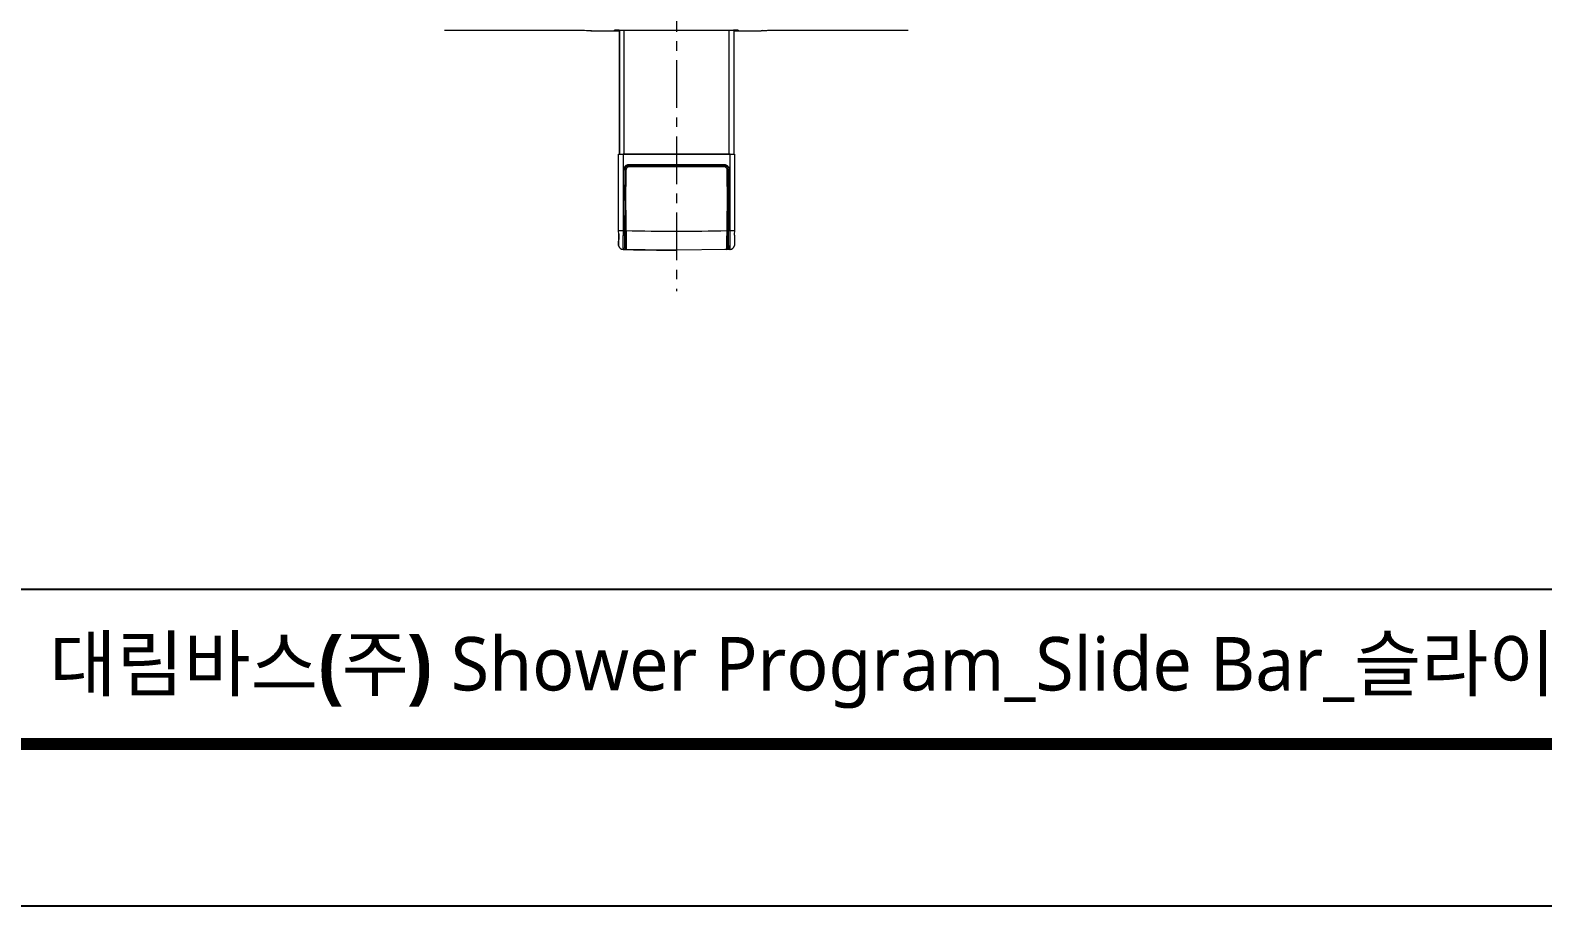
# Model space of a CAD drawing. Extents: x 0 to 1354, y 0 to 992.
# Drawn here: x 259.9 to 657.1, y 0 to 229.8 of the extents above; entities that cross this region are included whole.
import ezdxf

# ---------------------------------------------------------------- set-up
doc = ezdxf.new("R2010")
doc.units = 0
doc.header["$LTSCALE"] = 10
doc.header["$MEASUREMENT"] = 0
doc.linetypes.add('CENTER', pattern=[2, 1.25, -0.25, 0.25, -0.25])
doc.layers.get('0').update_dxf_attribs({"linetype": 'CONTINUOUS'})
doc.styles.add('Daelim Dimension', font='')
doc.styles.get('Daelim Dimension').set_extended_font_data('NanumGothic')

msp = doc.modelspace()

# ---------------------------------------------------------------- linework, layer by layer
at = {"color": 1, "linetype": 'CENTER', "lineweight": 0}
msp.add_line((429.59, 881.96), (429.59, 161.37), dxfattribs=at)
at = {"color": 7, "linetype": 'Continuous', "lineweight": 15}
for p, q in [((372.89, 229.83), (403.48, 229.83)), ((407.1, 229.8), (407.18, 229.8)), ((407.1, 229.8), (407.1, 229.8)), ((409.6, 229.68), (414.61, 229.68)), ((413.33, 229.83), (413.41, 229.83)), ((413.33, 229.81), (413.33, 229.83)), ((413.33, 229.76), (413.41, 229.76)), ((413.33, 229.74), (413.33, 229.76)), ((413.39, 229.83), (413.39, 229.83)), ((413.39, 229.76), (413.39, 229.76)), ((413.58, 229.77), (413.58, 229.8)), ((414.53, 229.84), (414.53, 229.73)), ((414.53, 229.84), (444.55, 229.84)), ((414.61, 229.73), (414.53, 229.73)), ((414.61, 229.84), (414.61, 197.32)), ((414.61, 197.32), (414.61, 229.84)), ((415.78, 229.84), (415.78, 197.32)), ((443.44, 197.32), (443.44, 229.84)), ((444.61, 229.84), (444.61, 197.32)), ((444.61, 229.68), (449.49, 229.68)), ((445.5, 229.8), (445.5, 229.77)), ((445.62, 229.75), (445.75, 229.74)), ((445.75, 229.83), (445.68, 229.83)), ((445.68, 229.76), (445.69, 229.76)), ((445.69, 229.83), (445.69, 229.83)), ((445.75, 229.83), (445.75, 229.81)), ((445.75, 229.76), (445.75, 229.74)), ((455.6, 229.83), (486.19, 229.83)), ((414.37, 193.79), (414.37, 197.32)), ((414.37, 193.79), (414.37, 197.32)), ((443.64, 197.32), (415.54, 197.32)), ((415.78, 197.32), (443.44, 197.32)), ((444.81, 197.32), (444.81, 193.79)), ((416.08, 193.32), (415.94, 177.24)), ((416.13, 177.28), (416.26, 193.02)), ((416.26, 193.02), (416.19, 184.5)), ((416.26, 193.02), (416.26, 193.02)), ((417.08, 194.61), (442.11, 194.61)), ((442.1, 194.32), (417.08, 194.32)), ((417.23, 194.02), (417.23, 194.02)), ((441.92, 194.02), (417.26, 194.02)), ((417.26, 194.02), (417.26, 194.02)), ((417.53, 194.02), (417.53, 194.02)), ((441.65, 194.02), (417.53, 194.02)), ((441.65, 194.02), (441.65, 194.02)), ((441.95, 194.02), (441.95, 194.02)), ((441.95, 194.02), (441.95, 194.02)), ((442.99, 184.5), (442.92, 193.02)), ((443.24, 177.24), (443.1, 193.32)), ((443.1, 193.32), (443.24, 177.28)), ((443.1, 193.32), (443.1, 193.32)), ((414.41, 176.23), (414.38, 177.26)), ((414.4, 176.41), (414.38, 173.34)), ((415.54, 177.25), (415.63, 177.24)), ((415.94, 177.28), (416.13, 177.28)), ((443.06, 177.28), (443.24, 177.28)), ((443.55, 177.24), (443.64, 177.25)), ((444.8, 177.26), (444.77, 176.23)), ((414.38, 173.34), (414.38, 173.34)), ((415.59, 172.29), (415.54, 172.29)), ((415.54, 172.29), (416.41, 172.27)), ((415.54, 172.29), (415.54, 172.29)), ((415.6, 172.29), (415.59, 172.29)), ((415.59, 172.29), (415.59, 172.29)), ((415.6, 172.29), (415.59, 172.29)), ((415.6, 172.29), (415.6, 172.29)), ((416.09, 173.32), (415.91, 173.32)), ((416.09, 173.32), (416.09, 173.32)), ((416.09, 173.32), (416.1, 172.57)), ((416.1, 172.57), (416.1, 172.57)), ((416.4, 172.27), (416.39, 172.27)), ((426.77, 172.12), (426.77, 172.12)), ((429.58, 172.12), (429.59, 172.12)), ((442.78, 172.27), (429.59, 172.12)), ((429.59, 172.12), (429.59, 172.12)), ((432.4, 172.12), (432.4, 172.12)), ((443.27, 173.32), (443.09, 173.32)), ((443.27, 173.32), (443.27, 172.59)), ((443.27, 172.59), (443.28, 172.59)), ((443.57, 172.29), (443.58, 172.29)), ((443.59, 172.29), (443.58, 172.29)), ((443.64, 172.29), (443.59, 172.29))]:
    msp.add_line(p, q, dxfattribs=at)
at = {"color": 5}
msp.add_line((21.77, 83.13), (1112.08, 83.13), dxfattribs=at)
at = {"ltscale": 0.5}
msp.add_lwpolyline([(0, 0), (1354.08, 0), (1354.08, 992.16), (0, 992.16)], close=True, dxfattribs=at)
at = {"color": 5, "linetype": 'ByBlock', "lineweight": 200, "const_width": 3.12}
msp.add_lwpolyline([(21.77, 42.48), (1332.17, 42.48), (1332.17, 969.12), (21.77, 969.12)], close=True, dxfattribs=at)
at = {"color": 7, "linetype": 'Continuous', "lineweight": 15, "flags": 128}
for points in [[(413.33, 229.81), (413.47, 229.82), (413.52, 229.83)], [(413.52, 229.76), (413.47, 229.75), (413.33, 229.74)], [(445.75, 229.81), (445.61, 229.82), (445.56, 229.83)], [(415.54, 197.32), (415.54, 194.92), (415.54, 185.32), (415.54, 177.25)], [(443.64, 177.25), (443.64, 179.65), (443.64, 189.25), (443.64, 197.32)], [(415.63, 177.24), (415.64, 177.84), (415.66, 180.24), (415.74, 189.84), (415.78, 193.32)], [(417.53, 194.32), (417.53, 194.31), (417.53, 194.29), (417.53, 194.27), (417.53, 194.23), (417.53, 194.18), (417.53, 194.13), (417.53, 194.08), (417.53, 194.02)], [(441.65, 194.02), (441.65, 194.08), (441.65, 194.13), (441.65, 194.18), (441.65, 194.23), (441.65, 194.27), (441.65, 194.29), (441.65, 194.31), (441.65, 194.32)], [(443.41, 193.32), (443.41, 192.72), (443.43, 190.32), (443.52, 180.73), (443.55, 177.24)], [(416.19, 184.5), (416.2, 183.9), (416.24, 181.5), (416.32, 177.23)], [(442.87, 177.23), (442.88, 177.83), (442.92, 180.23), (442.99, 184.5)]]:
    msp.add_lwpolyline(points, dxfattribs=at)
at = {"color": 7, "linetype": 'Continuous', "lineweight": 15}
for centre, radius, start, end in [((407.3, 230.4), 0.7, 237.9461, 269.9923), ((444.85, 195.47), 34.37, 88.5017, 90.5022), ((445.53, 226.27), 3.5, 86.4884, 90.589), ((451.78, 230.4), 0.7, 270.0057, 306.1118), ((415.93, 201.99), 8.67, 268.9846, 271.0154), ((417.26, 193.02), 1, 90, 179.5), ((420.43, 194.54), 3.35, 178.7367, 183.8247), ((417.38, 185.19), 8.83, 89.0266, 90.9734), ((417.53, 194.02), 0.3, 90, 179.5), ((441.65, 194.02), 0.3, 0.5, 90), ((441.65, 194.02), 0.3, 0.5026, 90), ((441.8, 185.19), 8.83, 89.0269, 90.9731), ((438.78, 194.54), 3.32, 356.1451, 1.2731), ((443.25, 202), 8.67, 268.9849, 271.0151), ((415.3, 220.27), 43.02, 268.7737, 270.3206), ((415.79, 185.92), 8.68, 268.9848, 271.0152), ((415.81, 206.17), 28.94, 270.6179, 270.9951), ((443.37, 206.17), 28.95, 269.0049, 269.382), ((443.39, 185.92), 8.68, 268.9851, 271.0149), ((443.88, 220.24), 43, 269.6791, 271.2267), ((415.57, 173.49), 1.2, 186.9938, 268.5692), ((415.57, 173.49), 1.2, 186.9938, 268.5692), ((415.6, 172.59), 0.3, 270, 359.4974), ((416.4, 172.57), 0.3, 181.0013, 268.6562), ((416.4, 172.57), 0.3, 181.0013, 268.6562), ((442.78, 172.57), 0.3, 271.3438, 358.9987), ((443.57, 172.59), 0.3, 180.5026, 270), ((443.58, 172.59), 0.3, 180.5026, 270), ((443.61, 173.49), 1.2, 271.4308, 353.0062)]:
    msp.add_arc(centre, radius, start, end, dxfattribs=at)
for centre, major_axis, ratio, start_param, end_param in [((414.53, 229.83), (-1.2, 0), 0.008727, -1.57072, 0), ((414.53, 229.81), (1.2, 0), 0.008727, 3.141593, 3.798844), ((414.53, 229.76), (-1.2, 0), 0.008727, -0.657251, 0), ((414.53, 229.74), (1.2, 0), 0.008727, 3.141593, 4.712313), ((444.55, 229.74), (-1.2, 0), 0.008727, 1.570872, 3.141593), ((444.55, 229.81), (-1.2, 0), 0.008727, 2.484341, 3.141593), ((416.13, 177.32), (0.03, 4), 0.000089, 3.141593, 4.703663), ((443.24, 177.32), (-0.03, 4), 0.000089, 3.141592, 4.703662), ((429.58, 734.72), (-397.31, 398.32), 0.999998, 2.33526, 2.352461), ((429.58, 734.72), (-397.31, 398.32), 0.999998, 2.353528, 2.357469)]:
    msp.add_ellipse(centre, major_axis=major_axis, ratio=ratio, start_param=start_param, end_param=end_param, dxfattribs=at)
for points, knots in [([(368.64, 229.86), (368.76, 229.86), (368.99, 229.85), (369.91, 229.84), (371.12, 229.83), (372.19, 229.83), (372.78, 229.83), (372.89, 229.83)], [0, 0, 0, 0, 0.2363848, 0.4727828, 0.7089081, 0.9449806, 1, 1, 1, 1]), ([(403.48, 229.83), (403.74, 229.83), (404.42, 229.83), (405.45, 229.82), (406.39, 229.82), (406.98, 229.81), (407.06, 229.8), (407.1, 229.8)], [0, 0, 0, 0, 0.148202, 0.382935, 0.617811, 0.853034, 1, 1, 1, 1]), ([(407.18, 229.8), (407.2, 229.78), (407.23, 229.75), (407.28, 229.71), (407.3, 229.7)], [0, 0, 0, 0, 0.5, 1, 1, 1, 1]), ([(407.3, 229.7), (407.33, 229.7), (407.38, 229.69), (407.79, 229.68), (408.38, 229.68), (409.02, 229.68), (409.43, 229.68), (409.6, 229.68)], [0, 0, 0, 0, 0.21648, 0.432975, 0.649149, 0.865196, 1, 1, 1, 1]), ([(413.58, 229.77), (413.59, 229.77), (413.65, 229.77), (413.76, 229.77), (413.84, 229.82), (413.87, 229.83)], [0, 0, 0, 0, 0.019957, 0.685978, 1, 1, 1, 1]), ([(445.21, 229.83), (445.24, 229.82), (445.33, 229.77), (445.43, 229.77), (445.5, 229.77), (445.5, 229.77)], [0, 0, 0, 0, 0.314022, 0.980043, 1, 1, 1, 1]), ([(445.44, 229.77), (445.48, 229.77), (445.59, 229.76), (445.67, 229.76), (445.68, 229.76), (445.68, 229.76)], [0, 0, 0, 0, 0.382199, 0.94169, 1, 1, 1, 1]), ([(449.49, 229.68), (449.75, 229.68), (450.26, 229.68), (450.95, 229.68), (451.47, 229.69), (451.74, 229.69), (451.77, 229.7), (451.78, 229.7)], [0, 0, 0, 0, 0.21648, 0.432974, 0.649149, 0.865195, 1, 1, 1, 1]), ([(451.78, 229.7), (451.81, 229.71), (451.85, 229.75), (451.89, 229.78), (451.9, 229.8)], [0, 0, 0, 0, 0.5, 1, 1, 1, 1]), ([(451.9, 229.8), (451.91, 229.8), (451.92, 229.8), (452.08, 229.8), (452.13, 229.8)], [0, 0, 0, 0, 0.691051, 1, 1, 1, 1]), ([(451.98, 229.8), (451.98, 229.8), (451.98, 229.8), (452.01, 229.8), (452.09, 229.8), (452.13, 229.81)], [0, 0, 0, 0, 0.046139, 0.525844, 1, 1, 1, 1]), ([(452.08, 229.77), (452.09, 229.77), (452.14, 229.79), (452.18, 229.83), (452.21, 229.86)], [0, 0, 0, 0, 0.252981, 1, 1, 1, 1]), ([(452.13, 229.8), (452.22, 229.81), (452.46, 229.81), (453.25, 229.82), (454.35, 229.83), (455.18, 229.83), (455.6, 229.83)], [0, 0, 0, 0, 0.192812, 0.461615, 0.730817, 1, 1, 1, 1]), ([(486.19, 229.83), (486.67, 229.83), (487.64, 229.83), (488.93, 229.83), (489.9, 229.84), (490.32, 229.85), (490.42, 229.86), (490.44, 229.86)], [0, 0, 0, 0, 0.236383, 0.472779, 0.708904, 0.944974, 1, 1, 1, 1]), ([(414.37, 197.32), (414.39, 197.32), (414.41, 197.32), (414.62, 197.32), (414.92, 197.32), (415.25, 197.32), (415.46, 197.32), (415.54, 197.32)], [0, 0, 0, 0, 0.2181687, 0.4363373, 0.654502, 0.872659, 1, 1, 1, 1]), ([(443.64, 197.32), (443.77, 197.32), (444.04, 197.32), (444.4, 197.32), (444.66, 197.32), (444.79, 197.32), (444.8, 197.32), (444.81, 197.32)], [0, 0, 0, 0, 0.218148, 0.436296, 0.654448, 0.872609, 1, 1, 1, 1]), ([(414.38, 177.26), (414.38, 178.77), (414.38, 183.48), (414.37, 188.99), (414.37, 192.99), (414.37, 193.79)], [0, 0, 0, 0, 0.274293, 0.85486, 1, 1, 1, 1]), ([(415.78, 193.32), (415.79, 193.47), (415.82, 193.76), (416.05, 194.15), (416.38, 194.44), (416.75, 194.59), (416.98, 194.61), (417.08, 194.61)], [0, 0, 0, 0, 0.215795, 0.431603, 0.647509, 0.863503, 1, 1, 1, 1]), ([(417.08, 194.32), (417.01, 194.31), (416.83, 194.3), (416.55, 194.18), (416.29, 193.96), (416.12, 193.66), (416.09, 193.44), (416.08, 193.32)], [0, 0, 0, 0, 0.136468, 0.352435, 0.568337, 0.784194, 1, 1, 1, 1]), ([(417.26, 194.02), (417.15, 194), (416.93, 193.98), (416.63, 193.81), (416.4, 193.56), (416.28, 193.28), (416.27, 193.1), (416.26, 193.02)], [0, 0, 0, 0, 0.215969, 0.431934, 0.647879, 0.863838, 1, 1, 1, 1]), ([(442.92, 193.02), (442.91, 193.14), (442.88, 193.36), (442.71, 193.66), (442.45, 193.88), (442.17, 194), (441.99, 194.01), (441.92, 194.02)], [0, 0, 0, 0, 0.215829, 0.431693, 0.647588, 0.863542, 1, 1, 1, 1]), ([(443.1, 193.32), (443.09, 193.4), (443.08, 193.58), (442.96, 193.86), (442.74, 194.11), (442.44, 194.28), (442.21, 194.3), (442.1, 194.32)], [0, 0, 0, 0, 0.136143, 0.352084, 0.568058, 0.784031, 1, 1, 1, 1]), ([(442.11, 194.61), (442.25, 194.6), (442.55, 194.57), (442.94, 194.35), (443.23, 194.02), (443.38, 193.65), (443.4, 193.42), (443.41, 193.32)], [0, 0, 0, 0, 0.216018, 0.432019, 0.647986, 0.863875, 1, 1, 1, 1]), ([(444.81, 193.79), (444.81, 192.99), (444.81, 188.99), (444.81, 183.48), (444.8, 178.77), (444.8, 177.26)], [0, 0, 0, 0, 0.14514, 0.725707, 1, 1, 1, 1]), ([(416.13, 177.22), (416.13, 177.42), (416.14, 178.42), (416.16, 180.85), (416.18, 183.08), (416.19, 184.5)], [0, 0, 0, 0, 0.082436, 0.412201, 1, 1, 1, 1]), ([(442.99, 184.5), (443, 184.3), (443, 183.3), (443.03, 180.88), (443.04, 178.65), (443.06, 177.22)], [0, 0, 0, 0, 0.082437, 0.412204, 1, 1, 1, 1]), ([(414.38, 173.34), (414.38, 173.38), (414.38, 173.46), (414.39, 174.1), (414.4, 175.05), (414.4, 175.85), (414.41, 176.23)], [0, 0, 0, 0, 0.244507, 0.506079, 0.767139, 1, 1, 1, 1]), ([(415.54, 177.25), (415.54, 176.68), (415.53, 175.56), (415.53, 174.07), (415.53, 172.95), (415.54, 172.37), (415.54, 172.31), (415.54, 172.29)], [0, 0, 0, 0, 0.2159184, 0.4318465, 0.6477108, 0.8635363, 1, 1, 1, 1]), ([(415.59, 172.29), (415.59, 172.35), (415.59, 172.46), (415.6, 173.32), (415.61, 174.59), (415.62, 175.83), (415.63, 176.74), (415.63, 177.09), (415.63, 177.24)], [0, 0, 0, 0, 0.215945, 0.431893, 0.647783, 0.863612, 0.940897, 1, 1, 1, 1]), ([(415.94, 177.24), (415.94, 176.91), (415.93, 176.05), (415.92, 174.75), (415.91, 173.55), (415.9, 172.74), (415.9, 172.64), (415.9, 172.59)], [0, 0, 0, 0, 0.1362225, 0.3520917, 0.5680226, 0.7840114, 1, 1, 1, 1]), ([(416.09, 173.32), (416.09, 173.32), (416.09, 173.34), (416.09, 173.54), (416.1, 174.05), (416.11, 175.12), (416.12, 176.3), (416.12, 177.02), (416.13, 177.22)], [0, 0, 0, 0, 0.01134, 0.054996, 0.230128, 0.548719, 0.871074, 1, 1, 1, 1]), ([(416.32, 177.23), (416.32, 176.87), (416.33, 175.96), (416.36, 174.57), (416.38, 173.29), (416.39, 172.59), (416.4, 172.31), (416.4, 172.28), (416.4, 172.27)], [0, 0, 0, 0, 0.136987, 0.352565, 0.568087, 0.783668, 0.904874, 1, 1, 1, 1]), ([(416.32, 177.23), (420.73, 177.15), (429.58, 176.99), (438.43, 177.15), (442.87, 177.23)], [0, 0, 0, 0, 0.498815, 1, 1, 1, 1]), ([(442.78, 172.27), (442.79, 172.33), (442.79, 172.44), (442.8, 173.3), (442.83, 174.56), (442.84, 175.81), (442.86, 176.72), (442.86, 177.07), (442.87, 177.23)], [0, 0, 0, 0, 0.2156956, 0.4313988, 0.6470428, 0.8627439, 0.9401516, 1, 1, 1, 1]), ([(443.06, 177.22), (443.06, 177.02), (443.07, 176.29), (443.08, 175.07), (443.08, 174.08), (443.09, 173.59), (443.09, 173.42), (443.09, 173.35), (443.09, 173.32), (443.09, 173.32), (443.09, 173.32)], [0, 0, 0, 0, 0.125651, 0.459819, 0.793453, 0.895053, 0.955446, 0.985238, 0.997257, 1, 1, 1, 1]), ([(443.28, 172.59), (443.28, 172.61), (443.28, 172.66), (443.28, 173.21), (443.27, 174.26), (443.25, 175.66), (443.24, 176.72), (443.24, 177.24)], [0, 0, 0, 0, 0.136457, 0.35234, 0.568208, 0.784103, 1, 1, 1, 1]), ([(443.55, 177.24), (443.55, 176.68), (443.56, 175.56), (443.58, 174.07), (443.59, 172.94), (443.59, 172.45), (443.59, 172.3), (443.59, 172.29), (443.59, 172.29)], [0, 0, 0, 0, 0.215854, 0.431715, 0.647542, 0.863382, 0.940724, 1, 1, 1, 1]), ([(443.64, 172.29), (443.64, 172.31), (443.65, 172.37), (443.65, 172.95), (443.65, 174.07), (443.65, 175.56), (443.64, 176.68), (443.64, 177.25)], [0, 0, 0, 0, 0.136464, 0.352289, 0.568153, 0.784082, 1, 1, 1, 1]), ([(444.77, 176.23), (444.78, 175.85), (444.79, 175.05), (444.79, 174.1), (444.8, 173.46), (444.8, 173.38), (444.8, 173.34)], [0, 0, 0, 0, 0.232861, 0.493921, 0.755493, 1, 1, 1, 1]), ([(416.37, 172.27), (416.27, 172.27), (416.03, 172.28), (415.77, 172.29), (415.61, 172.29), (415.59, 172.29), (415.59, 172.29)], [0, 0, 0, 0, 0.223624, 0.515871, 0.808067, 1, 1, 1, 1]), ([(416.1, 172.57), (416.1, 172.61), (416.1, 172.69), (416.09, 173.13), (416.09, 173.32)], [0, 0, 0, 0, 0.5879017, 1, 1, 1, 1]), ([(416.39, 172.27), (416.4, 172.27), (416.41, 172.27), (416.54, 172.27), (416.71, 172.26), (416.91, 172.26), (417.04, 172.26), (417.09, 172.25)], [0, 0, 0, 0, 0.214443, 0.428908, 0.643397, 0.858025, 1, 1, 1, 1]), ([(429.59, 172.12), (429.58, 172.12), (425.18, 172.07), (420.78, 172.17), (416.4, 172.27)], [0, 0, 0, 0, 0.002386, 1, 1, 1, 1]), ([(426.77, 172.12), (426.77, 172.12), (426.78, 172.12), (426.85, 172.12), (426.99, 172.12), (427.17, 172.12), (427.3, 172.12), (427.37, 172.12)], [0, 0, 0, 0, 0.14122, 0.355859, 0.570527, 0.785252, 1, 1, 1, 1]), ([(443.58, 172.29), (443.57, 172.29), (443.54, 172.29), (443.31, 172.28), (442.98, 172.28), (442.62, 172.27), (442.38, 172.26), (442.28, 172.26)], [0, 0, 0, 0, 0.21464, 0.429304, 0.64403, 0.858812, 1, 1, 1, 1]), ([(443.09, 173.32), (443.09, 173.13), (443.08, 172.69), (443.08, 172.61), (443.08, 172.57)], [0, 0, 0, 0, 0.412099, 1, 1, 1, 1]), ([(443.08, 172.58), (443.13, 172.58), (443.25, 172.59), (443.27, 172.59), (443.27, 172.59)], [0, 0, 0, 0, 0.461251, 1, 1, 1, 1])]:
    msp.add_open_spline(points, degree=3, knots=knots, dxfattribs=at)

# ---------------------------------------------------------------- texts
at = {"color": 2, "insert": (264.87, 70.56), "char_height": 14.05378, "width": 687.4606, "attachment_point": 1, "style": 'Daelim Dimension'}
msp.add_mtext('{\\fPretendard Variable SemiBold|b0|i0|c129|p2;대림바스(주)} Shower Program_Slide Bar_{\\fGulim|b0|i0|c129|p50;슬라이드바}_DL S4109                    ', dxfattribs=at)

doc.saveas('drawing.dxf')
